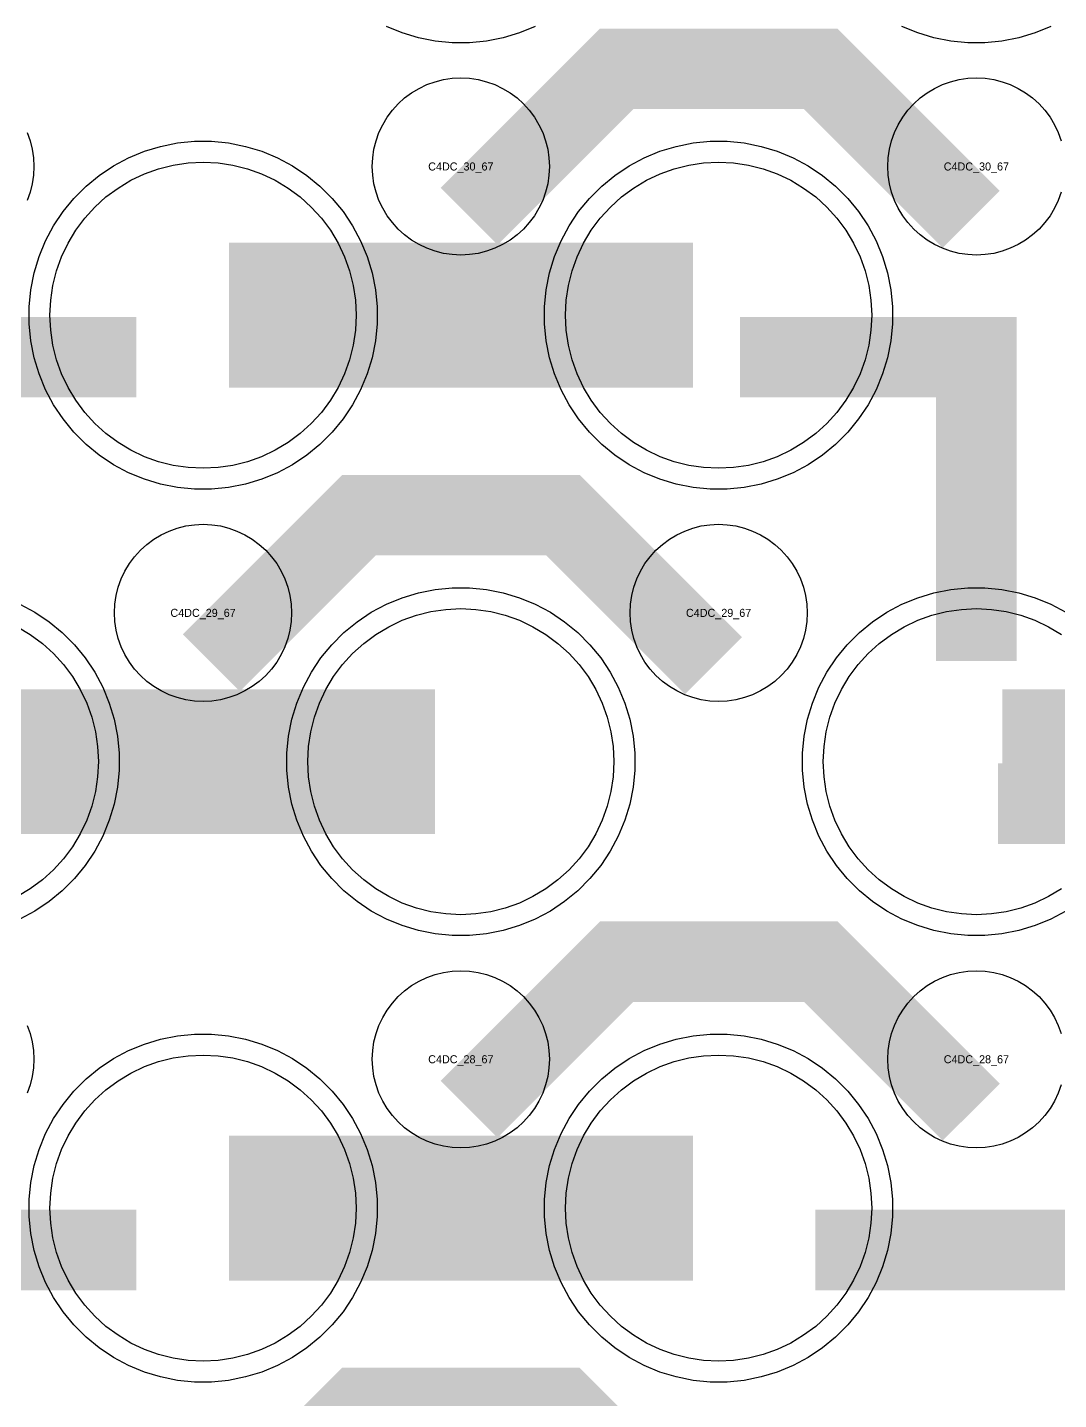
# Model space of a CAD drawing. Extents: x -11880 to 11880, y -14992 to 14992.
# Drawn here: x 9385.5 to 9705.5, y -11019.2 to -10593.3 of the extents above; entities that cross this region are included whole.
import ezdxf
from ezdxf.enums import TextEntityAlignment as Align

# ---------------------------------------------------------------- set-up
doc = ezdxf.new("R2010")
doc.units = 0
doc.header["$MEASUREMENT"] = 0
for name, color, linetype in [('GDS_775_DT_237', 138, 'CONTINUOUS'), ('RDL1_FS', 34, 'CONTINUOUS'), ('RDL_BS', 160, 'CONTINUOUS')]:
    doc.layers.add(name, color=color, linetype=linetype)

msp = doc.modelspace()

# ---------------------------------------------------------------- linework, layer by layer
at = {"layer": 'RDL1_FS', "color": 241, "true_color": 0xf7abae}
for points in [[(9440, -10730.149), (9435.343, -10729.92), (9430.732, -10729.236), (9426.209, -10728.104), (9421.819, -10726.532), (9417.605, -10724.54), (9413.605, -10722.142), (9409.86, -10719.364), (9406.406, -10716.234), (9403.276, -10712.78), (9400.498, -10709.035), (9398.1, -10705.035), (9396.108, -10700.821), (9394.536, -10696.431), (9393.404, -10691.908), (9392.72, -10687.297), (9392.491, -10682.64), (9392.72, -10677.983), (9393.404, -10673.372), (9394.536, -10668.849), (9396.108, -10664.459), (9398.1, -10660.245), (9400.498, -10656.245), (9403.276, -10652.5), (9406.406, -10649.046), (9409.86, -10645.916), (9413.605, -10643.138), (9417.605, -10640.74), (9421.819, -10638.748), (9426.209, -10637.176), (9430.732, -10636.044), (9435.343, -10635.36), (9440, -10635.131), (9444.657, -10635.36), (9449.268, -10636.044), (9453.791, -10637.176), (9458.181, -10638.748), (9462.395, -10640.74), (9466.395, -10643.138), (9470.14, -10645.916), (9473.594, -10649.046), (9476.724, -10652.5), (9479.502, -10656.245), (9481.9, -10660.245), (9483.892, -10664.459), (9485.464, -10668.849), (9486.596, -10673.372), (9487.28, -10677.983), (9487.509, -10682.64), (9487.28, -10687.297), (9486.596, -10691.908), (9485.464, -10696.431), (9483.892, -10700.821), (9481.9, -10705.035), (9479.502, -10709.035), (9476.724, -10712.78), (9473.594, -10716.234), (9470.14, -10719.364), (9466.395, -10722.142), (9462.395, -10724.54), (9458.181, -10726.532), (9453.791, -10728.104), (9449.268, -10729.236), (9444.657, -10729.92)], [(9600, -10730.149), (9595.343, -10729.92), (9590.732, -10729.236), (9586.209, -10728.104), (9581.819, -10726.532), (9577.605, -10724.54), (9573.605, -10722.142), (9569.86, -10719.364), (9566.406, -10716.234), (9563.276, -10712.78), (9560.498, -10709.035), (9558.1, -10705.035), (9556.108, -10700.821), (9554.536, -10696.431), (9553.404, -10691.908), (9552.72, -10687.297), (9552.491, -10682.64), (9552.72, -10677.983), (9553.404, -10673.372), (9554.536, -10668.849), (9556.108, -10664.459), (9558.1, -10660.245), (9560.498, -10656.245), (9563.276, -10652.5), (9566.406, -10649.046), (9569.86, -10645.916), (9573.605, -10643.138), (9577.605, -10640.74), (9581.819, -10638.748), (9586.209, -10637.176), (9590.732, -10636.044), (9595.343, -10635.36), (9600, -10635.131), (9604.657, -10635.36), (9609.268, -10636.044), (9613.791, -10637.176), (9618.181, -10638.748), (9622.395, -10640.74), (9626.395, -10643.138), (9630.14, -10645.916), (9633.594, -10649.046), (9636.724, -10652.5), (9639.502, -10656.245), (9641.9, -10660.245), (9643.892, -10664.459), (9645.464, -10668.849), (9646.596, -10673.372), (9647.28, -10677.983), (9647.509, -10682.64), (9647.28, -10687.297), (9646.596, -10691.908), (9645.464, -10696.431), (9643.892, -10700.821), (9641.9, -10705.035), (9639.502, -10709.035), (9636.724, -10712.78), (9633.594, -10716.234), (9630.14, -10719.364), (9626.395, -10722.142), (9622.395, -10724.54), (9618.181, -10726.532), (9613.791, -10728.104), (9609.268, -10729.236), (9604.657, -10729.92)], [(9440, -11007.279), (9435.343, -11007.05), (9430.732, -11006.366), (9426.209, -11005.234), (9421.819, -11003.662), (9417.605, -11001.67), (9413.605, -10999.272), (9409.86, -10996.494), (9406.406, -10993.364), (9403.276, -10989.91), (9400.498, -10986.165), (9398.1, -10982.165), (9396.108, -10977.951), (9394.536, -10973.561), (9393.404, -10969.038), (9392.72, -10964.427), (9392.491, -10959.77), (9392.72, -10955.113), (9393.404, -10950.502), (9394.536, -10945.979), (9396.108, -10941.589), (9398.1, -10937.375), (9400.498, -10933.375), (9403.276, -10929.63), (9406.406, -10926.176), (9409.86, -10923.046), (9413.605, -10920.268), (9417.605, -10917.87), (9421.819, -10915.878), (9426.209, -10914.306), (9430.732, -10913.174), (9435.343, -10912.49), (9440, -10912.261), (9444.657, -10912.49), (9449.268, -10913.174), (9453.791, -10914.306), (9458.181, -10915.878), (9462.395, -10917.87), (9466.395, -10920.268), (9470.14, -10923.046), (9473.594, -10926.176), (9476.724, -10929.63), (9479.502, -10933.375), (9481.9, -10937.375), (9483.892, -10941.589), (9485.464, -10945.979), (9486.596, -10950.502), (9487.28, -10955.113), (9487.509, -10959.77), (9487.28, -10964.427), (9486.596, -10969.038), (9485.464, -10973.561), (9483.892, -10977.951), (9481.9, -10982.165), (9479.502, -10986.165), (9476.724, -10989.91), (9473.594, -10993.364), (9470.14, -10996.494), (9466.395, -10999.272), (9462.395, -11001.67), (9458.181, -11003.662), (9453.791, -11005.234), (9449.268, -11006.366), (9444.657, -11007.05)], [(9600, -11007.279), (9595.343, -11007.05), (9590.732, -11006.366), (9586.209, -11005.234), (9581.819, -11003.662), (9577.605, -11001.67), (9573.605, -10999.272), (9569.86, -10996.494), (9566.406, -10993.364), (9563.276, -10989.91), (9560.498, -10986.165), (9558.1, -10982.165), (9556.108, -10977.951), (9554.536, -10973.561), (9553.404, -10969.038), (9552.72, -10964.427), (9552.491, -10959.77), (9552.72, -10955.113), (9553.404, -10950.502), (9554.536, -10945.979), (9556.108, -10941.589), (9558.1, -10937.375), (9560.498, -10933.375), (9563.276, -10929.63), (9566.406, -10926.176), (9569.86, -10923.046), (9573.605, -10920.268), (9577.605, -10917.87), (9581.819, -10915.878), (9586.209, -10914.306), (9590.732, -10913.174), (9595.343, -10912.49), (9600, -10912.261), (9604.657, -10912.49), (9609.268, -10913.174), (9613.791, -10914.306), (9618.181, -10915.878), (9622.395, -10917.87), (9626.395, -10920.268), (9630.14, -10923.046), (9633.594, -10926.176), (9636.724, -10929.63), (9639.502, -10933.375), (9641.9, -10937.375), (9643.892, -10941.589), (9645.464, -10945.979), (9646.596, -10950.502), (9647.28, -10955.113), (9647.509, -10959.77), (9647.28, -10964.427), (9646.596, -10969.038), (9645.464, -10973.561), (9643.892, -10977.951), (9641.9, -10982.165), (9639.502, -10986.165), (9636.724, -10989.91), (9633.594, -10993.364), (9630.14, -10996.494), (9626.395, -10999.272), (9622.395, -11001.67), (9618.181, -11003.662), (9613.791, -11005.234), (9609.268, -11006.366), (9604.657, -11007.05)]]:
    msp.add_lwpolyline(points, close=True, dxfattribs=at)
for points in [[(9448.002, -10682.64, 45, 45, 0), (9520.002, -10682.64, 45, 45, 0)], [(9520.002, -10682.64, 45, 45, 0), (9592.002, -10682.64, 45, 45, 0)], [(9688.002, -10821.205, 45, 45, 0), (9760.002, -10821.205, 45, 45, 0)], [(9448.002, -10959.77, 45, 45, 0), (9520.002, -10959.77, 45, 45, 0)], [(9520.002, -10959.77, 45, 45, 0), (9592.002, -10959.77, 45, 45, 0)]]:
    msp.add_lwpolyline(points, format="xyseb", dxfattribs=at)
at = {"layer": 'RDL1_FS'}
msp.add_lwpolyline([(9520, -10868.714), (9515.343, -10868.485), (9510.732, -10867.801), (9506.209, -10866.669), (9501.819, -10865.097), (9497.605, -10863.105), (9493.605, -10860.707), (9489.86, -10857.929), (9486.406, -10854.799), (9483.276, -10851.345), (9480.498, -10847.6), (9478.1, -10843.6), (9476.108, -10839.386), (9474.536, -10834.996), (9473.404, -10830.473), (9472.72, -10825.862), (9472.491, -10821.205), (9472.72, -10816.548), (9473.404, -10811.937), (9474.536, -10807.414), (9476.108, -10803.024), (9478.1, -10798.81), (9480.498, -10794.81), (9483.276, -10791.065), (9486.406, -10787.611), (9489.86, -10784.481), (9493.605, -10781.703), (9497.605, -10779.305), (9501.819, -10777.313), (9506.209, -10775.741), (9510.732, -10774.609), (9515.343, -10773.925), (9520, -10773.696), (9524.657, -10773.925), (9529.268, -10774.609), (9533.791, -10775.741), (9538.181, -10777.313), (9542.395, -10779.305), (9546.395, -10781.703), (9550.14, -10784.481), (9553.594, -10787.611), (9556.724, -10791.065), (9559.502, -10794.81), (9561.9, -10798.81), (9563.892, -10803.024), (9565.464, -10807.414), (9566.596, -10811.937), (9567.28, -10816.548), (9567.509, -10821.205), (9567.28, -10825.862), (9566.596, -10830.473), (9565.464, -10834.996), (9563.892, -10839.386), (9561.9, -10843.6), (9559.502, -10847.6), (9556.724, -10851.345), (9553.594, -10854.799), (9550.14, -10857.929), (9546.395, -10860.707), (9542.395, -10863.105), (9538.181, -10865.097), (9533.791, -10866.669), (9529.268, -10867.801), (9524.657, -10868.485)], close=True, dxfattribs=at)
at = {"layer": 'RDL1_FS', "color": 241, "true_color": 0xf7abae}
msp.add_lwpolyline([(9706.395, -10860.707), (9702.395, -10863.105), (9698.181, -10865.097), (9693.791, -10866.669), (9689.268, -10867.801), (9684.657, -10868.485), (9680, -10868.714), (9675.343, -10868.485), (9670.732, -10867.801), (9666.209, -10866.669), (9661.819, -10865.097), (9657.605, -10863.105), (9653.605, -10860.707), (9649.86, -10857.929), (9646.406, -10854.799), (9643.276, -10851.345), (9640.498, -10847.6), (9638.1, -10843.6), (9636.108, -10839.386), (9634.536, -10834.996), (9633.404, -10830.473), (9632.72, -10825.862), (9632.491, -10821.205), (9632.72, -10816.548), (9633.404, -10811.937), (9634.536, -10807.414), (9636.108, -10803.024), (9638.1, -10798.81), (9640.498, -10794.81), (9643.276, -10791.065), (9646.406, -10787.611), (9649.86, -10784.481), (9653.605, -10781.703), (9657.605, -10779.305), (9661.819, -10777.313), (9666.209, -10775.741), (9670.732, -10774.609), (9675.343, -10773.925), (9680, -10773.696), (9684.657, -10773.925), (9689.268, -10774.609), (9693.791, -10775.741), (9698.181, -10777.313), (9702.395, -10779.305), (9706.395, -10781.703)], dxfattribs=at)
at = {"layer": 'RDL1_FS'}
msp.add_lwpolyline([(9382.395, -10779.305), (9386.395, -10781.703), (9390.14, -10784.481), (9393.594, -10787.611), (9396.724, -10791.065), (9399.502, -10794.81), (9401.9, -10798.81), (9403.892, -10803.024), (9405.464, -10807.414), (9406.596, -10811.937), (9407.28, -10816.548), (9407.509, -10821.205), (9407.28, -10825.862), (9406.596, -10830.473), (9405.464, -10834.996), (9403.892, -10839.386), (9401.9, -10843.6), (9399.502, -10847.6), (9396.724, -10851.345), (9393.594, -10854.799), (9390.14, -10857.929), (9386.395, -10860.707), (9382.395, -10863.105)], dxfattribs=at)
for points in [[(9368.002, -10821.205, 45, 45, 0), (9440.002, -10821.205, 45, 45, 0)], [(9440.002, -10821.205, 45, 45, 0), (9512.002, -10821.205, 45, 45, 0)]]:
    msp.add_lwpolyline(points, format="xyseb", dxfattribs=at)
at = {"layer": 'RDL_BS'}
for points in [[(9543.115, -10592.955), (9538.205, -10594.986), (9533.165, -10596.517), (9527.938, -10597.563), (9522.644, -10598.08), (9517.356, -10598.08), (9512.062, -10597.563), (9506.835, -10596.517), (9501.795, -10594.986), (9496.885, -10592.955)], [(9703.115, -10592.955), (9698.205, -10594.986), (9693.165, -10596.517), (9687.938, -10597.563), (9682.644, -10598.08), (9677.356, -10598.08), (9672.062, -10597.563), (9666.835, -10596.517), (9661.795, -10594.986), (9656.885, -10592.955)], [(9706.309, -10644.436), (9705.402, -10646.971), (9704.25, -10649.408), (9702.857, -10651.732), (9701.254, -10653.895), (9699.442, -10655.894), (9697.443, -10657.706), (9695.28, -10659.309), (9692.956, -10660.702), (9690.519, -10661.854), (9687.984, -10662.761), (9685.365, -10663.418), (9682.693, -10663.814), (9680, -10663.946), (9677.307, -10663.814), (9674.635, -10663.418), (9672.016, -10662.761), (9669.481, -10661.854), (9667.044, -10660.702), (9664.72, -10659.309), (9662.557, -10657.706), (9660.558, -10655.894), (9658.746, -10653.895), (9657.143, -10651.732), (9655.75, -10649.408), (9654.598, -10646.971), (9653.691, -10644.436), (9653.034, -10641.817), (9652.638, -10639.145), (9652.506, -10636.452), (9652.638, -10633.759), (9653.034, -10631.087), (9653.691, -10628.468), (9654.598, -10625.933), (9655.75, -10623.496), (9657.143, -10621.172), (9658.746, -10619.009), (9660.558, -10617.01), (9662.557, -10615.198), (9664.72, -10613.595), (9667.044, -10612.202), (9669.481, -10611.05), (9672.016, -10610.143), (9674.635, -10609.486), (9677.307, -10609.09), (9680, -10608.958), (9682.693, -10609.09), (9685.365, -10609.486), (9687.984, -10610.143), (9690.519, -10611.05), (9692.956, -10612.202), (9695.28, -10613.595), (9697.443, -10615.198), (9699.442, -10617.01), (9701.254, -10619.009), (9702.857, -10621.172), (9704.25, -10623.496), (9705.402, -10625.933), (9706.309, -10628.468)], [(9385.402, -10625.933), (9386.309, -10628.468), (9386.966, -10631.087), (9387.362, -10633.759), (9387.494, -10636.452), (9387.362, -10639.145), (9386.966, -10641.817), (9386.309, -10644.436), (9385.402, -10646.971)], [(9383.115, -10772.33), (9387.777, -10774.822), (9392.191, -10777.769), (9396.292, -10781.131), (9400.074, -10784.913), (9403.436, -10789.014), (9406.383, -10793.428), (9408.875, -10798.09), (9410.906, -10803), (9412.437, -10808.04), (9413.483, -10813.267), (9414, -10818.561), (9414, -10823.849), (9413.483, -10829.143), (9412.437, -10834.37), (9410.906, -10839.41), (9408.875, -10844.32), (9406.383, -10848.982), (9403.436, -10853.396), (9400.074, -10857.497), (9396.292, -10861.279), (9392.191, -10864.641), (9387.777, -10867.588), (9383.115, -10870.08)], [(9706.309, -10921.566), (9705.402, -10924.101), (9704.25, -10926.538), (9702.857, -10928.862), (9701.254, -10931.025), (9699.442, -10933.024), (9697.443, -10934.836), (9695.28, -10936.439), (9692.956, -10937.832), (9690.519, -10938.984), (9687.984, -10939.891), (9685.365, -10940.548), (9682.693, -10940.944), (9680, -10941.076), (9677.307, -10940.944), (9674.635, -10940.548), (9672.016, -10939.891), (9669.481, -10938.984), (9667.044, -10937.832), (9664.72, -10936.439), (9662.557, -10934.836), (9660.558, -10933.024), (9658.746, -10931.025), (9657.143, -10928.862), (9655.75, -10926.538), (9654.598, -10924.101), (9653.691, -10921.566), (9653.034, -10918.947), (9652.638, -10916.275), (9652.506, -10913.582), (9652.638, -10910.889), (9653.034, -10908.217), (9653.691, -10905.598), (9654.598, -10903.063), (9655.75, -10900.626), (9657.143, -10898.302), (9658.746, -10896.139), (9660.558, -10894.14), (9662.557, -10892.328), (9664.72, -10890.725), (9667.044, -10889.332), (9669.481, -10888.18), (9672.016, -10887.273), (9674.635, -10886.616), (9677.307, -10886.22), (9680, -10886.088), (9682.693, -10886.22), (9685.365, -10886.616), (9687.984, -10887.273), (9690.519, -10888.18), (9692.956, -10889.332), (9695.28, -10890.725), (9697.443, -10892.328), (9699.442, -10894.14), (9701.254, -10896.139), (9702.857, -10898.302), (9704.25, -10900.626), (9705.402, -10903.063), (9706.309, -10905.598)], [(9385.402, -10903.063), (9386.309, -10905.598), (9386.966, -10908.217), (9387.362, -10910.889), (9387.494, -10913.582), (9387.362, -10916.275), (9386.966, -10918.947), (9386.309, -10921.566), (9385.402, -10924.101)]]:
    msp.add_lwpolyline(points, dxfattribs=at)
for points in [[(9522.562, -10651.954, 25, 25, 0), (9568.377, -10606.139, 25, 25, 0), (9601.93, -10606.139, 25, 25, 0)], [(9678.401, -10652.853, 25, 25, 0), (9631.687, -10606.139, 25, 25, 0), (9601.929, -10606.139, 25, 25, 0)], [(9680, -10713.622, 25, 25, 0), (9680, -10759.242, 25, 25, 0)], [(9442.562, -10790.519, 25, 25, 0), (9488.377, -10744.704, 25, 25, 0), (9521.93, -10744.704, 25, 25, 0)], [(9598.401, -10791.418, 25, 25, 0), (9551.687, -10744.704, 25, 25, 0), (9521.929, -10744.704, 25, 25, 0)], [(9522.562, -10929.084, 25, 25, 0), (9568.377, -10883.269, 25, 25, 0), (9601.93, -10883.269, 25, 25, 0)], [(9678.401, -10929.983, 25, 25, 0), (9631.687, -10883.269, 25, 25, 0), (9601.929, -10883.269, 25, 25, 0)], [(9442.562, -11067.649, 25, 25, 0), (9488.377, -11021.834, 25, 25, 0), (9521.93, -11021.834, 25, 25, 0)], [(9598.401, -11068.548, 25, 25, 0), (9551.687, -11021.834, 25, 25, 0), (9521.929, -11021.834, 25, 25, 0)]]:
    msp.add_lwpolyline(points, format="xyseb", dxfattribs=at)
for points in [[(9520, -10663.946), (9517.307, -10663.814), (9514.635, -10663.418), (9512.016, -10662.761), (9509.481, -10661.854), (9507.044, -10660.702), (9504.72, -10659.309), (9502.557, -10657.706), (9500.558, -10655.894), (9498.746, -10653.895), (9497.143, -10651.732), (9495.75, -10649.408), (9494.598, -10646.971), (9493.691, -10644.436), (9493.034, -10641.817), (9492.638, -10639.145), (9492.506, -10636.452), (9492.638, -10633.759), (9493.034, -10631.087), (9493.691, -10628.468), (9494.598, -10625.933), (9495.75, -10623.496), (9497.143, -10621.172), (9498.746, -10619.009), (9500.558, -10617.01), (9502.557, -10615.198), (9504.72, -10613.595), (9507.044, -10612.202), (9509.481, -10611.05), (9512.016, -10610.143), (9514.635, -10609.486), (9517.307, -10609.09), (9520, -10608.958), (9522.693, -10609.09), (9525.365, -10609.486), (9527.984, -10610.143), (9530.519, -10611.05), (9532.956, -10612.202), (9535.28, -10613.595), (9537.443, -10615.198), (9539.442, -10617.01), (9541.254, -10619.009), (9542.857, -10621.172), (9544.25, -10623.496), (9545.402, -10625.933), (9546.309, -10628.468), (9546.966, -10631.087), (9547.362, -10633.759), (9547.494, -10636.452), (9547.362, -10639.145), (9546.966, -10641.817), (9546.309, -10644.436), (9545.402, -10646.971), (9544.25, -10649.408), (9542.857, -10651.732), (9541.254, -10653.895), (9539.442, -10655.894), (9537.443, -10657.706), (9535.28, -10659.309), (9532.956, -10660.702), (9530.519, -10661.854), (9527.984, -10662.761), (9525.365, -10663.418), (9522.693, -10663.814)], [(9440, -10802.511), (9437.307, -10802.379), (9434.635, -10801.983), (9432.016, -10801.326), (9429.481, -10800.419), (9427.044, -10799.267), (9424.72, -10797.874), (9422.557, -10796.271), (9420.558, -10794.459), (9418.746, -10792.46), (9417.143, -10790.297), (9415.75, -10787.973), (9414.598, -10785.536), (9413.691, -10783.001), (9413.034, -10780.382), (9412.638, -10777.71), (9412.506, -10775.017), (9412.638, -10772.324), (9413.034, -10769.652), (9413.691, -10767.033), (9414.598, -10764.498), (9415.75, -10762.061), (9417.143, -10759.737), (9418.746, -10757.574), (9420.558, -10755.575), (9422.557, -10753.763), (9424.72, -10752.16), (9427.044, -10750.767), (9429.481, -10749.615), (9432.016, -10748.708), (9434.635, -10748.051), (9437.307, -10747.655), (9440, -10747.523), (9442.693, -10747.655), (9445.365, -10748.051), (9447.984, -10748.708), (9450.519, -10749.615), (9452.956, -10750.767), (9455.28, -10752.16), (9457.443, -10753.763), (9459.442, -10755.575), (9461.254, -10757.574), (9462.857, -10759.737), (9464.25, -10762.061), (9465.402, -10764.498), (9466.309, -10767.033), (9466.966, -10769.652), (9467.362, -10772.324), (9467.494, -10775.017), (9467.362, -10777.71), (9466.966, -10780.382), (9466.309, -10783.001), (9465.402, -10785.536), (9464.25, -10787.973), (9462.857, -10790.297), (9461.254, -10792.46), (9459.442, -10794.459), (9457.443, -10796.271), (9455.28, -10797.874), (9452.956, -10799.267), (9450.519, -10800.419), (9447.984, -10801.326), (9445.365, -10801.983), (9442.693, -10802.379)], [(9600, -10802.511), (9597.307, -10802.379), (9594.635, -10801.983), (9592.016, -10801.326), (9589.481, -10800.419), (9587.044, -10799.267), (9584.72, -10797.874), (9582.557, -10796.271), (9580.558, -10794.459), (9578.746, -10792.46), (9577.143, -10790.297), (9575.75, -10787.973), (9574.598, -10785.536), (9573.691, -10783.001), (9573.034, -10780.382), (9572.638, -10777.71), (9572.506, -10775.017), (9572.638, -10772.324), (9573.034, -10769.652), (9573.691, -10767.033), (9574.598, -10764.498), (9575.75, -10762.061), (9577.143, -10759.737), (9578.746, -10757.574), (9580.558, -10755.575), (9582.557, -10753.763), (9584.72, -10752.16), (9587.044, -10750.767), (9589.481, -10749.615), (9592.016, -10748.708), (9594.635, -10748.051), (9597.307, -10747.655), (9600, -10747.523), (9602.693, -10747.655), (9605.365, -10748.051), (9607.984, -10748.708), (9610.519, -10749.615), (9612.956, -10750.767), (9615.28, -10752.16), (9617.443, -10753.763), (9619.442, -10755.575), (9621.254, -10757.574), (9622.857, -10759.737), (9624.25, -10762.061), (9625.402, -10764.498), (9626.309, -10767.033), (9626.966, -10769.652), (9627.362, -10772.324), (9627.494, -10775.017), (9627.362, -10777.71), (9626.966, -10780.382), (9626.309, -10783.001), (9625.402, -10785.536), (9624.25, -10787.973), (9622.857, -10790.297), (9621.254, -10792.46), (9619.442, -10794.459), (9617.443, -10796.271), (9615.28, -10797.874), (9612.956, -10799.267), (9610.519, -10800.419), (9607.984, -10801.326), (9605.365, -10801.983), (9602.693, -10802.379)], [(9517.356, -10875.205), (9512.062, -10874.688), (9506.835, -10873.642), (9501.795, -10872.111), (9496.885, -10870.08), (9492.223, -10867.588), (9487.809, -10864.641), (9483.708, -10861.279), (9479.926, -10857.497), (9476.564, -10853.396), (9473.617, -10848.982), (9471.125, -10844.32), (9469.094, -10839.41), (9467.563, -10834.37), (9466.517, -10829.143), (9466, -10823.849), (9466, -10818.561), (9466.517, -10813.267), (9467.563, -10808.04), (9469.094, -10803), (9471.125, -10798.09), (9473.617, -10793.428), (9476.564, -10789.014), (9479.926, -10784.913), (9483.708, -10781.131), (9487.809, -10777.769), (9492.223, -10774.822), (9496.885, -10772.33), (9501.795, -10770.299), (9506.835, -10768.768), (9512.062, -10767.722), (9517.356, -10767.205), (9522.644, -10767.205), (9527.938, -10767.722), (9533.165, -10768.768), (9538.205, -10770.299), (9543.115, -10772.33), (9547.777, -10774.822), (9552.191, -10777.769), (9556.292, -10781.131), (9560.074, -10784.913), (9563.436, -10789.014), (9566.383, -10793.428), (9568.875, -10798.09), (9570.906, -10803), (9572.437, -10808.04), (9573.483, -10813.267), (9574, -10818.561), (9574, -10823.849), (9573.483, -10829.143), (9572.437, -10834.37), (9570.906, -10839.41), (9568.875, -10844.32), (9566.383, -10848.982), (9563.436, -10853.396), (9560.074, -10857.497), (9556.292, -10861.279), (9552.191, -10864.641), (9547.777, -10867.588), (9543.115, -10870.08), (9538.205, -10872.111), (9533.165, -10873.642), (9527.938, -10874.688), (9522.644, -10875.205)], [(9520, -10941.076), (9517.307, -10940.944), (9514.635, -10940.548), (9512.016, -10939.891), (9509.481, -10938.984), (9507.044, -10937.832), (9504.72, -10936.439), (9502.557, -10934.836), (9500.558, -10933.024), (9498.746, -10931.025), (9497.143, -10928.862), (9495.75, -10926.538), (9494.598, -10924.101), (9493.691, -10921.566), (9493.034, -10918.947), (9492.638, -10916.275), (9492.506, -10913.582), (9492.638, -10910.889), (9493.034, -10908.217), (9493.691, -10905.598), (9494.598, -10903.063), (9495.75, -10900.626), (9497.143, -10898.302), (9498.746, -10896.139), (9500.558, -10894.14), (9502.557, -10892.328), (9504.72, -10890.725), (9507.044, -10889.332), (9509.481, -10888.18), (9512.016, -10887.273), (9514.635, -10886.616), (9517.307, -10886.22), (9520, -10886.088), (9522.693, -10886.22), (9525.365, -10886.616), (9527.984, -10887.273), (9530.519, -10888.18), (9532.956, -10889.332), (9535.28, -10890.725), (9537.443, -10892.328), (9539.442, -10894.14), (9541.254, -10896.139), (9542.857, -10898.302), (9544.25, -10900.626), (9545.402, -10903.063), (9546.309, -10905.598), (9546.966, -10908.217), (9547.362, -10910.889), (9547.494, -10913.582), (9547.362, -10916.275), (9546.966, -10918.947), (9546.309, -10921.566), (9545.402, -10924.101), (9544.25, -10926.538), (9542.857, -10928.862), (9541.254, -10931.025), (9539.442, -10933.024), (9537.443, -10934.836), (9535.28, -10936.439), (9532.956, -10937.832), (9530.519, -10938.984), (9527.984, -10939.891), (9525.365, -10940.548), (9522.693, -10940.944)]]:
    msp.add_lwpolyline(points, close=True, dxfattribs=at)
at = {"layer": 'RDL_BS', "color": 241, "true_color": 0xf7abae}
for points in [[(9437.356, -10736.64), (9432.062, -10736.123), (9426.835, -10735.077), (9421.795, -10733.546), (9416.885, -10731.515), (9412.223, -10729.023), (9407.809, -10726.076), (9403.708, -10722.714), (9399.926, -10718.932), (9396.564, -10714.831), (9393.617, -10710.417), (9391.125, -10705.755), (9389.094, -10700.845), (9387.563, -10695.805), (9386.517, -10690.578), (9386, -10685.284), (9386, -10679.996), (9386.517, -10674.702), (9387.563, -10669.475), (9389.094, -10664.435), (9391.125, -10659.525), (9393.617, -10654.863), (9396.564, -10650.449), (9399.926, -10646.348), (9403.708, -10642.566), (9407.809, -10639.204), (9412.223, -10636.257), (9416.885, -10633.765), (9421.795, -10631.734), (9426.835, -10630.203), (9432.062, -10629.157), (9437.356, -10628.64), (9442.644, -10628.64), (9447.938, -10629.157), (9453.165, -10630.203), (9458.205, -10631.734), (9463.115, -10633.765), (9467.777, -10636.257), (9472.191, -10639.204), (9476.292, -10642.566), (9480.074, -10646.348), (9483.436, -10650.449), (9486.383, -10654.863), (9488.875, -10659.525), (9490.906, -10664.435), (9492.437, -10669.475), (9493.483, -10674.702), (9494, -10679.996), (9494, -10685.284), (9493.483, -10690.578), (9492.437, -10695.805), (9490.906, -10700.845), (9488.875, -10705.755), (9486.383, -10710.417), (9483.436, -10714.831), (9480.074, -10718.932), (9476.292, -10722.714), (9472.191, -10726.076), (9467.777, -10729.023), (9463.115, -10731.515), (9458.205, -10733.546), (9453.165, -10735.077), (9447.938, -10736.123), (9442.644, -10736.64)], [(9597.356, -10736.64), (9592.062, -10736.123), (9586.835, -10735.077), (9581.795, -10733.546), (9576.885, -10731.515), (9572.223, -10729.023), (9567.809, -10726.076), (9563.708, -10722.714), (9559.926, -10718.932), (9556.564, -10714.831), (9553.617, -10710.417), (9551.125, -10705.755), (9549.094, -10700.845), (9547.563, -10695.805), (9546.517, -10690.578), (9546, -10685.284), (9546, -10679.996), (9546.517, -10674.702), (9547.563, -10669.475), (9549.094, -10664.435), (9551.125, -10659.525), (9553.617, -10654.863), (9556.564, -10650.449), (9559.926, -10646.348), (9563.708, -10642.566), (9567.809, -10639.204), (9572.223, -10636.257), (9576.885, -10633.765), (9581.795, -10631.734), (9586.835, -10630.203), (9592.062, -10629.157), (9597.356, -10628.64), (9602.644, -10628.64), (9607.938, -10629.157), (9613.165, -10630.203), (9618.205, -10631.734), (9623.115, -10633.765), (9627.777, -10636.257), (9632.191, -10639.204), (9636.292, -10642.566), (9640.074, -10646.348), (9643.436, -10650.449), (9646.383, -10654.863), (9648.875, -10659.525), (9650.906, -10664.435), (9652.437, -10669.475), (9653.483, -10674.702), (9654, -10679.996), (9654, -10685.284), (9653.483, -10690.578), (9652.437, -10695.805), (9650.906, -10700.845), (9648.875, -10705.755), (9646.383, -10710.417), (9643.436, -10714.831), (9640.074, -10718.932), (9636.292, -10722.714), (9632.191, -10726.076), (9627.777, -10729.023), (9623.115, -10731.515), (9618.205, -10733.546), (9613.165, -10735.077), (9607.938, -10736.123), (9602.644, -10736.64)], [(9437.356, -11013.77), (9432.062, -11013.253), (9426.835, -11012.207), (9421.795, -11010.676), (9416.885, -11008.645), (9412.223, -11006.153), (9407.809, -11003.206), (9403.708, -10999.844), (9399.926, -10996.062), (9396.564, -10991.961), (9393.617, -10987.547), (9391.125, -10982.885), (9389.094, -10977.975), (9387.563, -10972.935), (9386.517, -10967.708), (9386, -10962.414), (9386, -10957.126), (9386.517, -10951.832), (9387.563, -10946.605), (9389.094, -10941.565), (9391.125, -10936.655), (9393.617, -10931.993), (9396.564, -10927.579), (9399.926, -10923.478), (9403.708, -10919.696), (9407.809, -10916.334), (9412.223, -10913.387), (9416.885, -10910.895), (9421.795, -10908.864), (9426.835, -10907.333), (9432.062, -10906.287), (9437.356, -10905.77), (9442.644, -10905.77), (9447.938, -10906.287), (9453.165, -10907.333), (9458.205, -10908.864), (9463.115, -10910.895), (9467.777, -10913.387), (9472.191, -10916.334), (9476.292, -10919.696), (9480.074, -10923.478), (9483.436, -10927.579), (9486.383, -10931.993), (9488.875, -10936.655), (9490.906, -10941.565), (9492.437, -10946.605), (9493.483, -10951.832), (9494, -10957.126), (9494, -10962.414), (9493.483, -10967.708), (9492.437, -10972.935), (9490.906, -10977.975), (9488.875, -10982.885), (9486.383, -10987.547), (9483.436, -10991.961), (9480.074, -10996.062), (9476.292, -10999.844), (9472.191, -11003.206), (9467.777, -11006.153), (9463.115, -11008.645), (9458.205, -11010.676), (9453.165, -11012.207), (9447.938, -11013.253), (9442.644, -11013.77)], [(9597.356, -11013.77), (9592.062, -11013.253), (9586.835, -11012.207), (9581.795, -11010.676), (9576.885, -11008.645), (9572.223, -11006.153), (9567.809, -11003.206), (9563.708, -10999.844), (9559.926, -10996.062), (9556.564, -10991.961), (9553.617, -10987.547), (9551.125, -10982.885), (9549.094, -10977.975), (9547.563, -10972.935), (9546.517, -10967.708), (9546, -10962.414), (9546, -10957.126), (9546.517, -10951.832), (9547.563, -10946.605), (9549.094, -10941.565), (9551.125, -10936.655), (9553.617, -10931.993), (9556.564, -10927.579), (9559.926, -10923.478), (9563.708, -10919.696), (9567.809, -10916.334), (9572.223, -10913.387), (9576.885, -10910.895), (9581.795, -10908.864), (9586.835, -10907.333), (9592.062, -10906.287), (9597.356, -10905.77), (9602.644, -10905.77), (9607.938, -10906.287), (9613.165, -10907.333), (9618.205, -10908.864), (9623.115, -10910.895), (9627.777, -10913.387), (9632.191, -10916.334), (9636.292, -10919.696), (9640.074, -10923.478), (9643.436, -10927.579), (9646.383, -10931.993), (9648.875, -10936.655), (9650.906, -10941.565), (9652.437, -10946.605), (9653.483, -10951.832), (9654, -10957.126), (9654, -10962.414), (9653.483, -10967.708), (9652.437, -10972.935), (9650.906, -10977.975), (9648.875, -10982.885), (9646.383, -10987.547), (9643.436, -10991.961), (9640.074, -10996.062), (9636.292, -10999.844), (9632.191, -11003.206), (9627.777, -11006.153), (9623.115, -11008.645), (9618.205, -11010.676), (9613.165, -11012.207), (9607.938, -11013.253), (9602.644, -11013.77)]]:
    msp.add_lwpolyline(points, close=True, dxfattribs=at)
for points in [[(9680, -10789.93, 25, 25, 0), (9680, -10683.153, 25, 25, 0)], [(9310.016, -10695.653, 25, 25, 0), (9419.281, -10695.653, 25, 25, 0)], [(9692.5, -10695.653, 25, 25, 0), (9606.667, -10695.653, 25, 25, 0)], [(9652.944, -10695.653, 25, 25, 0), (9611.74, -10695.653, 25, 25, 0)], [(9772.5, -10834.218, 25, 25, 0), (9686.667, -10834.218, 25, 25, 0)], [(9732.944, -10834.218, 25, 25, 0), (9691.74, -10834.218, 25, 25, 0)], [(9310.016, -10972.783, 25, 25, 0), (9419.281, -10972.783, 25, 25, 0)], [(9630.016, -10972.783, 25, 25, 0), (9739.281, -10972.783, 25, 25, 0)]]:
    msp.add_lwpolyline(points, format="xyseb", dxfattribs=at)
msp.add_lwpolyline([(9707.777, -10867.588), (9703.115, -10870.08), (9698.205, -10872.111), (9693.165, -10873.642), (9687.938, -10874.688), (9682.644, -10875.205), (9677.356, -10875.205), (9672.062, -10874.688), (9666.835, -10873.642), (9661.795, -10872.111), (9656.885, -10870.08), (9652.223, -10867.588), (9647.809, -10864.641), (9643.708, -10861.279), (9639.926, -10857.497), (9636.564, -10853.396), (9633.617, -10848.982), (9631.125, -10844.32), (9629.094, -10839.41), (9627.563, -10834.37), (9626.517, -10829.143), (9626, -10823.849), (9626, -10818.561), (9626.517, -10813.267), (9627.563, -10808.04), (9629.094, -10803), (9631.125, -10798.09), (9633.617, -10793.428), (9636.564, -10789.014), (9639.926, -10784.913), (9643.708, -10781.131), (9647.809, -10777.769), (9652.223, -10774.822), (9656.885, -10772.33), (9661.795, -10770.299), (9666.835, -10768.768), (9672.062, -10767.722), (9677.356, -10767.205), (9682.644, -10767.205), (9687.938, -10767.722), (9693.165, -10768.768), (9698.205, -10770.299), (9703.115, -10772.33), (9707.777, -10774.822)], dxfattribs=at)

# ---------------------------------------------------------------- texts
at = {"layer": 'GDS_775_DT_237'}
for s, p in [('C4DC_30_67', (9520, -10636.452)), ('C4DC_30_67', (9520, -10636.452)), ('C4DC_30_67', (9680, -10636.452)), ('C4DC_30_67', (9680, -10636.452)), ('C4DC_29_67', (9440, -10775.017)), ('C4DC_29_67', (9440, -10775.017)), ('C4DC_29_67', (9600, -10775.017)), ('C4DC_29_67', (9600, -10775.017)), ('C4DC_28_67', (9520, -10913.582)), ('C4DC_28_67', (9520, -10913.582)), ('C4DC_28_67', (9680, -10913.582)), ('C4DC_28_67', (9680, -10913.582))]:
    msp.add_text(s, height=2.5, dxfattribs=at).set_placement(p, align=Align.MIDDLE_CENTER)

doc.saveas('drawing.dxf')
